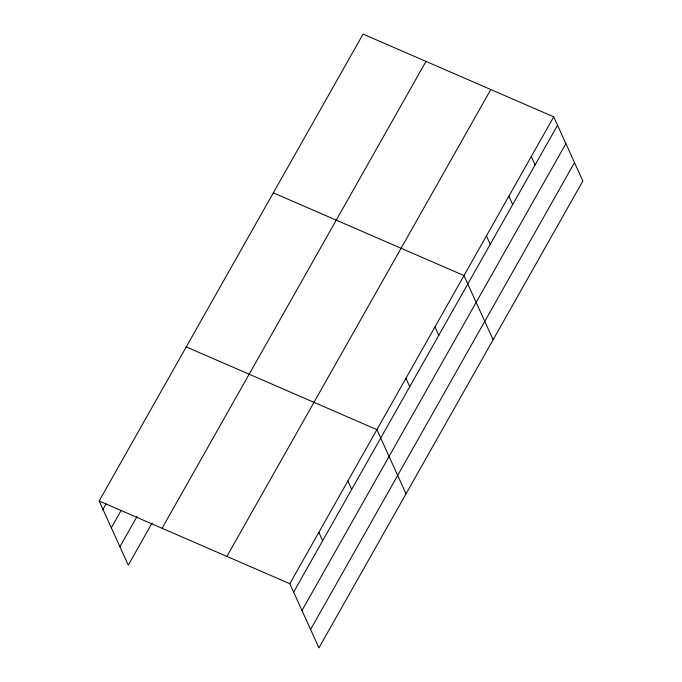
<?xml version="1.0" encoding="UTF-8"?>
<svg xmlns="http://www.w3.org/2000/svg" width="682" height="682" viewBox="0 0 682 682"><rect width="100%" height="100%" fill="white"/><g stroke="black" fill="none" stroke-linecap="round" stroke-linejoin="round"><path stroke-width="1.02" d="M99.154 500.989L363.071 34.1L553.724 116.827L582.846 181.011L318.929 647.9L289.816 583.715L99.154 500.989L128.276 565.173L152.12 522.992M102.973 509.386L106.077 503.887M111.319 527.8L121.174 510.375M119.921 546.768L137.031 516.504M162.077 528.286L425.986 61.397M226.893 556.41L490.81 89.53M289.816 583.715L553.724 116.827M293.627 592.112L557.535 125.232M301.973 610.526L565.889 143.638M310.583 629.495L574.491 162.606M273.337 192.844L463.999 275.571L493.112 339.755M186.246 346.916L376.907 429.643L406.02 493.828M531.295 156.51L535.106 164.916M508.857 196.194L512.668 204.6M486.428 235.878L490.239 244.284M434.963 326.925L438.773 335.331M405.935 378.28L409.746 386.685M347.871 480.998L351.682 489.403M318.844 532.352L322.654 540.758"/></g></svg>
